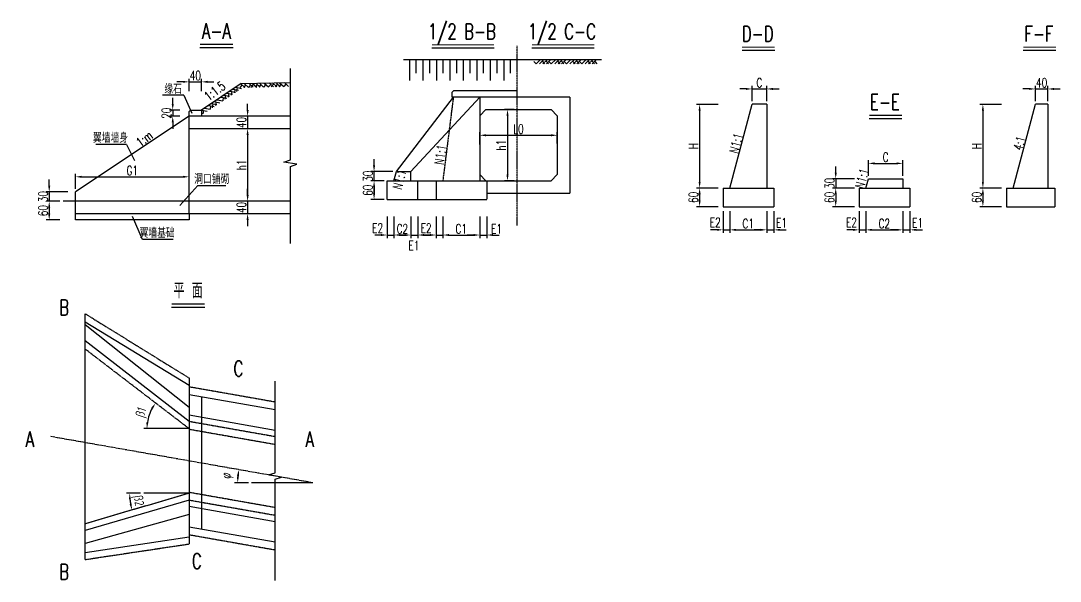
# Model space of a CAD drawing. Header units: millimetres. Extents: x -2053 to 14440, y -8588 to 380.
# Drawn here: x -2053 to 1295, y -3454 to -1648 of the extents above; entities that cross this region are included whole.
import ezdxf
from ezdxf.enums import TextEntityAlignment as Align

# ---------------------------------------------------------------- set-up
doc = ezdxf.new("R2010")
doc.units = ezdxf.units.MM
doc.header["$LTSCALE"] = 0.25
doc.linetypes.add('ACAD_ISO02W100', pattern=[15, 12, -3])
doc.linetypes.add('ACAD_ISO04W100', pattern=[30, 24, -3, 0, -3])
for name, color, linetype in [('中心线', 3, 'ACAD_ISO04W100'), ('地面线', 15, 'Continuous'), ('文字', 7, 'Continuous'), ('次轮廓线', 7, 'Continuous'), ('虚线', 2, 'ACAD_ISO02W100'), ('轮廓线', 1, 'Continuous')]:
    doc.layers.add(name, color=color, linetype=linetype)
doc.styles.get("Standard").update_dxf_attribs({"font": 'simplex1.shx', "width": 0.7, "bigfont": 'hztxt.shx'})
doc.dimstyles.get("Standard").update_dxf_attribs({"dimscale": 10, "dimtxt": 3, "dimasz": 2, "dimexe": 1, "dimexo": 1, "dimgap": 0.5, "dimtad": 1, "dimdec": 1, "dimzin": 9, "dimdsep": 46, "dimtxsty": 'Standard', "dimcen": 0.5, "dimclrd": 256, "dimclre": 256, "dimclrt": 256, "dimadec": 1, "dimazin": 2, "dimtfac": 1, "dimtdec": 1, "dimtix": 1, "dimtmove": 2, "dimatfit": 3, "dimfxl": 0, "dimtolj": 1, "dimtzin": 0, "dimlwd": -1, "dimlwe": -1, "dimarcsym": 0})

# ---------------------------------------------------------------- blocks, each defined once
blk = doc.blocks.new('*D18')
at = {"layer": 'Defpoints', "color": 0}
for p in [(-1846.2, -2705.9), (-1634.3, -2905.2), (-1589.2, -2962.6), (-1511.1, -2962.6), (-1511.1, -2962.6)]:
    blk.add_point(p, dxfattribs=at)
at = {"layer": '次轮廓线'}
blk.add_line((-1599.2, -2962.6), (-1657, -2962.6), dxfattribs=at)
blk.add_arc((-1511.1, -2962.6), 135.9, 150.984, 171.5629, dxfattribs=at)
for points in [[(-1632.7, -2894.8), (-1627.2, -2898.4), (-1619, -2879.9)], [(-1642.2, -2942.9), (-1648.9, -2942.4), (-1647, -2962.6)]]:
    blk.add_solid(points, dxfattribs=at)
at = {"layer": '次轮廓线', "insert": (-1662.6, -2911.2), "char_height": 30, "attachment_point": 5, "rotation": 71.2735}
blk.add_mtext('\\A1;β1', dxfattribs=at)
blk = doc.blocks.new('*D19')
at = {"layer": 'Defpoints', "color": 0}
for p in [(-1657.1, -3170.9), (-1511.1, -3170.9), (-1511.1, -3170.9), (-1701.8, -3189.2), (-1846.2, -3269.4)]:
    blk.add_point(p, dxfattribs=at)
at = {"layer": '次轮廓线'}
blk.add_line((-1667.1, -3170.9), (-1712.6, -3170.9), dxfattribs=at)
blk.add_arc((-1511.1, -3170.9), 191.6, 185.9842, 190.382, dxfattribs=at)
for points in [[(-1704.9, -3191.1), (-1698.3, -3190.7), (-1702.6, -3170.9)], [(-1696.3, -3204.7), (-1702.8, -3206.2), (-1694.9, -3224.9)]]:
    blk.add_solid(points, dxfattribs=at)
at = {"layer": '次轮廓线', "insert": (-1676.9, -3194.8), "char_height": 30, "attachment_point": 5, "rotation": 278.1831}
blk.add_mtext('\\A1;β2', dxfattribs=at)
blk = doc.blocks.new('*D20')
at = {"layer": 'Defpoints', "color": 0}
for p in [(-1958.3, -2987.9), (-1353, -3108.9), (-1309.7, -3137), (-1112.8, -3137), (-1112.8, -3137)]:
    blk.add_point(p, dxfattribs=at)
at = {"layer": '次轮廓线'}
blk.add_line((-1319.7, -3137), (-1364.7, -3137), dxfattribs=at)
blk.add_arc((-1112.8, -3137), 241.9, 174.7388, 175.2612, dxfattribs=at)
for points in [[(-1357, -3114.4), (-1350.3, -3115.2), (-1351, -3095)], [(-1350.5, -3117.1), (-1357.2, -3116.9), (-1354.7, -3137)]]:
    blk.add_solid(points, dxfattribs=at)
at = {"layer": '次轮廓线', "insert": (-1388.4, -3114.1), "char_height": 30, "attachment_point": 5, "rotation": 85.2637}
blk.add_mtext('\\A1;φ', dxfattribs=at)
blk = doc.blocks.new('*D66')
at = {"layer": 'Defpoints', "color": 0}
for p in [(-454.1, -1933.8), (-485.2, -2163.8), (-454.1, -2163.8)]:
    blk.add_point(p, dxfattribs=at)
at = {"layer": '次轮廓线'}
for p, q in [((-464.1, -1933.8), (-495.2, -1933.8)), ((-485.2, -1953.8), (-485.2, -2143.8)), ((-464.1, -2163.8), (-495.2, -2163.8))]:
    blk.add_line(p, q, dxfattribs=at)
for points in [[(-488.6, -1953.8), (-481.9, -1953.8), (-485.2, -1933.8)], [(-488.6, -2143.8), (-481.9, -2143.8), (-485.2, -2163.8)]]:
    blk.add_solid(points, dxfattribs=at)
at = {"layer": '次轮廓线', "insert": (-505.2, -2048.8), "char_height": 30, "attachment_point": 5, "rotation": 90}
blk.add_mtext('\\A1;h1', dxfattribs=at)
blk = doc.blocks.new('*D67')
at = {"layer": 'Defpoints', "color": 0}
for p in [(-851, -2163.8), (-872.5, -2263.8), (-851, -2338.4)]:
    blk.add_point(p, dxfattribs=at)
at = {"layer": '次轮廓线'}
for p, q in [((-872.5, -2278.4), (-872.5, -2348.4)), ((-851, -2278.4), (-851, -2348.4)), ((-892.5, -2338.4), (-912.5, -2338.4)), ((-872.5, -2338.4), (-851, -2338.4)), ((-831, -2338.4), (-811, -2338.4))]:
    blk.add_line(p, q, dxfattribs=at)
for points in [[(-892.5, -2335.1), (-892.5, -2341.7), (-872.5, -2338.4)], [(-831, -2335.1), (-831, -2341.7), (-851, -2338.4)]]:
    blk.add_solid(points, dxfattribs=at)
at = {"layer": '次轮廓线', "insert": (-903.6, -2315.8), "char_height": 30, "attachment_point": 5}
blk.add_mtext('\\A1;E2', dxfattribs=at)
blk = doc.blocks.new('*D68')
at = {"layer": 'Defpoints', "color": 0}
for p in [(-851, -2163.8), (-797, -2163.8), (-797, -2338.4)]:
    blk.add_point(p, dxfattribs=at)
at = {"layer": '次轮廓线'}
for p, q in [((-851, -2278.4), (-851, -2348.4)), ((-797, -2278.4), (-797, -2348.4)), ((-831, -2338.4), (-817, -2338.4))]:
    blk.add_line(p, q, dxfattribs=at)
for points in [[(-831, -2335.1), (-831, -2341.7), (-851, -2338.4)], [(-817, -2335.1), (-817, -2341.7), (-797, -2338.4)]]:
    blk.add_solid(points, dxfattribs=at)
at = {"layer": '次轮廓线', "insert": (-824, -2318.4), "char_height": 30, "attachment_point": 5}
blk.add_mtext('\\A1;C2', dxfattribs=at)
blk = doc.blocks.new('*D69')
at = {"layer": 'Defpoints', "color": 0}
for p in [(-797, -2163.8), (-773.9, -2223.8), (-773.9, -2338.4)]:
    blk.add_point(p, dxfattribs=at)
at = {"layer": '次轮廓线'}
for p, q in [((-797, -2278.4), (-797, -2348.4)), ((-773.9, -2278.4), (-773.9, -2348.4)), ((-817, -2338.4), (-837, -2338.4)), ((-797, -2338.4), (-773.9, -2338.4)), ((-753.9, -2338.4), (-733.9, -2338.4))]:
    blk.add_line(p, q, dxfattribs=at)
for points in [[(-817, -2335.1), (-817, -2341.7), (-797, -2338.4)], [(-753.9, -2335.1), (-753.9, -2341.7), (-773.9, -2338.4)]]:
    blk.add_solid(points, dxfattribs=at)
at = {"layer": '次轮廓线', "insert": (-786.7, -2372.3), "char_height": 30, "attachment_point": 5}
blk.add_mtext('\\A1;E1', dxfattribs=at)
blk = doc.blocks.new('*D70')
at = {"layer": 'Defpoints', "color": 0}
for p in [(-693.7, -2163.8), (-715.3, -2223.8), (-693.7, -2338.4)]:
    blk.add_point(p, dxfattribs=at)
at = {"layer": '次轮廓线'}
for p, q in [((-715.3, -2278.4), (-715.3, -2348.4)), ((-693.7, -2278.4), (-693.7, -2348.4)), ((-735.3, -2338.4), (-755.3, -2338.4)), ((-715.3, -2338.4), (-693.7, -2338.4)), ((-673.7, -2338.4), (-653.7, -2338.4))]:
    blk.add_line(p, q, dxfattribs=at)
for points in [[(-735.3, -2335.1), (-735.3, -2341.7), (-715.3, -2338.4)], [(-673.7, -2335.1), (-673.7, -2341.7), (-693.7, -2338.4)]]:
    blk.add_solid(points, dxfattribs=at)
at = {"layer": '次轮廓线', "insert": (-747.6, -2316.2), "char_height": 30, "attachment_point": 5}
blk.add_mtext('\\A1;E2', dxfattribs=at)
blk = doc.blocks.new('*D71')
at = {"layer": 'Defpoints', "color": 0}
for p in [(-693.7, -2163.8), (-574.7, -2163.8), (-574.7, -2338.4)]:
    blk.add_point(p, dxfattribs=at)
at = {"layer": '次轮廓线'}
for p, q in [((-693.7, -2278.4), (-693.7, -2348.4)), ((-574.7, -2278.4), (-574.7, -2348.4)), ((-673.7, -2338.4), (-594.7, -2338.4))]:
    blk.add_line(p, q, dxfattribs=at)
for points in [[(-673.7, -2335.1), (-673.7, -2341.7), (-693.7, -2338.4)], [(-594.7, -2335.1), (-594.7, -2341.7), (-574.7, -2338.4)]]:
    blk.add_solid(points, dxfattribs=at)
at = {"layer": '次轮廓线', "insert": (-634.2, -2318.4), "char_height": 30, "attachment_point": 5}
blk.add_mtext('\\A1;C1', dxfattribs=at)
blk = doc.blocks.new('*D72')
at = {"layer": 'Defpoints', "color": 0}
for p in [(-574.7, -2163.8), (-551.7, -2223.8), (-551.7, -2338.4)]:
    blk.add_point(p, dxfattribs=at)
at = {"layer": '次轮廓线'}
for p, q in [((-574.7, -2278.4), (-574.7, -2348.4)), ((-551.7, -2278.4), (-551.7, -2348.4)), ((-594.7, -2338.4), (-614.7, -2338.4)), ((-574.7, -2338.4), (-551.7, -2338.4)), ((-531.7, -2338.4), (-511.7, -2338.4))]:
    blk.add_line(p, q, dxfattribs=at)
for points in [[(-594.7, -2335.1), (-594.7, -2341.7), (-574.7, -2338.4)], [(-531.7, -2335.1), (-531.7, -2341.7), (-551.7, -2338.4)]]:
    blk.add_solid(points, dxfattribs=at)
at = {"layer": '次轮廓线', "insert": (-520.7, -2318.6), "char_height": 30, "attachment_point": 5}
blk.add_mtext('\\A1;E1', dxfattribs=at)
blk = doc.blocks.new('*D73')
at = {"layer": 'Defpoints', "color": 0}
for p in [(-915.1, -2163.8), (-872.5, -2163.8), (-872.5, -2223.8)]:
    blk.add_point(p, dxfattribs=at)
at = {"layer": '次轮廓线'}
for p, q in [((-882.5, -2163.8), (-925.1, -2163.8)), ((-915.1, -2203.8), (-915.1, -2183.8)), ((-882.5, -2223.8), (-925.1, -2223.8))]:
    blk.add_line(p, q, dxfattribs=at)
for points in [[(-918.5, -2183.8), (-911.8, -2183.8), (-915.1, -2163.8)], [(-918.5, -2203.8), (-911.8, -2203.8), (-915.1, -2223.8)]]:
    blk.add_solid(points, dxfattribs=at)
at = {"layer": '次轮廓线', "insert": (-935.1, -2193.8), "char_height": 30, "attachment_point": 5, "rotation": 90}
blk.add_mtext('\\A1;60', dxfattribs=at)
blk = doc.blocks.new('*D74')
at = {"layer": 'Defpoints', "color": 0}
for p in [(-915.1, -2133.8), (-842.6, -2133.8), (-872.5, -2163.8)]:
    blk.add_point(p, dxfattribs=at)
at = {"layer": '次轮廓线'}
for p, q in [((-915.1, -2113.8), (-915.1, -2093.8)), ((-855.1, -2133.8), (-925.1, -2133.8)), ((-915.1, -2163.8), (-915.1, -2133.8)), ((-882.5, -2163.8), (-925.1, -2163.8)), ((-915.1, -2183.8), (-915.1, -2203.8))]:
    blk.add_line(p, q, dxfattribs=at)
for points in [[(-918.5, -2113.8), (-911.8, -2113.8), (-915.1, -2133.8)], [(-918.5, -2183.8), (-911.8, -2183.8), (-915.1, -2163.8)]]:
    blk.add_solid(points, dxfattribs=at)
at = {"layer": '次轮廓线', "insert": (-935.1, -2148.8), "char_height": 30, "attachment_point": 5, "rotation": 90}
blk.add_mtext('\\A1;30', dxfattribs=at)
blk = doc.blocks.new('*D75')
at = {"layer": 'Defpoints', "color": 0}
for p in [(-324.7, -2016.9), (-574.7, -2056.4), (-324.7, -2053.8)]:
    blk.add_point(p, dxfattribs=at)
at = {"layer": '次轮廓线'}
for p, q in [((-574.7, -2046.4), (-574.7, -2006.9)), ((-324.7, -2043.8), (-324.7, -2006.9)), ((-554.7, -2016.9), (-344.7, -2016.9))]:
    blk.add_line(p, q, dxfattribs=at)
for points in [[(-554.7, -2013.5), (-554.7, -2020.2), (-574.7, -2016.9)], [(-344.7, -2013.5), (-344.7, -2020.2), (-324.7, -2016.9)]]:
    blk.add_solid(points, dxfattribs=at)
at = {"layer": '次轮廓线', "insert": (-449.7, -1996.9), "char_height": 30, "attachment_point": 5}
blk.add_mtext('\\A1;L0', dxfattribs=at)
blk = doc.blocks.new('*D76')
at = {"layer": 'Defpoints', "color": 0}
for p in [(-1471.1, -1844.6), (-1511.1, -1884.1), (-1471.1, -1884.1)]:
    blk.add_point(p, dxfattribs=at)
at = {"layer": '次轮廓线'}
for p, q in [((-1511.1, -1874.1), (-1511.1, -1834.6)), ((-1471.1, -1874.1), (-1471.1, -1834.6)), ((-1531.1, -1844.6), (-1551.1, -1844.6)), ((-1511.1, -1844.6), (-1471.1, -1844.6)), ((-1451.1, -1844.6), (-1431.1, -1844.6))]:
    blk.add_line(p, q, dxfattribs=at)
for points in [[(-1531.1, -1841.2), (-1531.1, -1847.9), (-1511.1, -1844.6)], [(-1451.1, -1841.2), (-1451.1, -1847.9), (-1471.1, -1844.6)]]:
    blk.add_solid(points, dxfattribs=at)
at = {"layer": '次轮廓线', "insert": (-1491.1, -1824.6), "char_height": 30, "attachment_point": 5}
blk.add_mtext('\\A1;40', dxfattribs=at)
blk = doc.blocks.new('*D77')
at = {"layer": 'Defpoints', "color": 0}
for p in [(-1531, -1935.6), (-1563.8, -1955.6), (-1531, -1955.6)]:
    blk.add_point(p, dxfattribs=at)
at = {"layer": '次轮廓线'}
for p, q in [((-1563.8, -1915.6), (-1563.8, -1895.6)), ((-1541, -1935.6), (-1573.8, -1935.6)), ((-1563.8, -1935.6), (-1563.8, -1955.6)), ((-1541, -1955.6), (-1573.8, -1955.6)), ((-1563.8, -1975.6), (-1563.8, -1995.6))]:
    blk.add_line(p, q, dxfattribs=at)
for points in [[(-1567.1, -1915.6), (-1560.4, -1915.6), (-1563.8, -1935.6)], [(-1567.1, -1975.6), (-1560.4, -1975.6), (-1563.8, -1955.6)]]:
    blk.add_solid(points, dxfattribs=at)
at = {"layer": '次轮廓线', "insert": (-1583.8, -1945.6), "char_height": 30, "attachment_point": 5, "rotation": 90}
blk.add_mtext('\\A1;20', dxfattribs=at)
blk = doc.blocks.new('*D79')
at = {"layer": 'Defpoints', "color": 0}
for p in [(-1877.1, -2199.6), (-1961.7, -2229.6), (-1917.1, -2229.6)]:
    blk.add_point(p, dxfattribs=at)
at = {"layer": '次轮廓线'}
for p, q in [((-1961.7, -2179.6), (-1961.7, -2159.6)), ((-1901.7, -2199.6), (-1971.7, -2199.6)), ((-1961.7, -2199.6), (-1961.7, -2229.6)), ((-1927.1, -2229.6), (-1971.7, -2229.6)), ((-1961.7, -2249.6), (-1961.7, -2269.6))]:
    blk.add_line(p, q, dxfattribs=at)
for points in [[(-1965.1, -2179.6), (-1958.4, -2179.6), (-1961.7, -2199.6)], [(-1965.1, -2249.6), (-1958.4, -2249.6), (-1961.7, -2229.6)]]:
    blk.add_solid(points, dxfattribs=at)
at = {"layer": '次轮廓线', "insert": (-1981.7, -2214.6), "char_height": 30, "attachment_point": 5, "rotation": 90}
blk.add_mtext('\\A1;30', dxfattribs=at)
blk = doc.blocks.new('*D78')
at = {"layer": 'Defpoints', "color": 0}
for p in [(-1917.1, -2229.6), (-1961.7, -2289.6), (-1917.1, -2289.6)]:
    blk.add_point(p, dxfattribs=at)
at = {"layer": '次轮廓线'}
for p, q in [((-1927.1, -2229.6), (-1971.7, -2229.6)), ((-1961.7, -2249.6), (-1961.7, -2269.6)), ((-1927.1, -2289.6), (-1971.7, -2289.6))]:
    blk.add_line(p, q, dxfattribs=at)
for points in [[(-1965.1, -2249.6), (-1958.4, -2249.6), (-1961.7, -2229.6)], [(-1965.1, -2269.6), (-1958.4, -2269.6), (-1961.7, -2289.6)]]:
    blk.add_solid(points, dxfattribs=at)
at = {"layer": '次轮廓线', "insert": (-1981.7, -2259.6), "char_height": 30, "attachment_point": 5, "rotation": 90}
blk.add_mtext('\\A1;60', dxfattribs=at)
blk = doc.blocks.new('*D80')
at = {"layer": 'Defpoints', "color": 0}
for p in [(-1511.1, -2150.7), (-1877.1, -2199.6), (-1511.1, -2229.6)]:
    blk.add_point(p, dxfattribs=at)
at = {"layer": '次轮廓线'}
for p, q in [((-1877.1, -2189.6), (-1877.1, -2140.7)), ((-1511.1, -2210.7), (-1511.1, -2140.7)), ((-1857.1, -2150.7), (-1531.1, -2150.7))]:
    blk.add_line(p, q, dxfattribs=at)
for points in [[(-1857.1, -2147.4), (-1857.1, -2154.1), (-1877.1, -2150.7)], [(-1531.1, -2147.4), (-1531.1, -2154.1), (-1511.1, -2150.7)]]:
    blk.add_solid(points, dxfattribs=at)
at = {"layer": '次轮廓线', "insert": (-1694.1, -2130.7), "char_height": 30, "attachment_point": 5}
blk.add_mtext('\\A1;G1', dxfattribs=at)
blk = doc.blocks.new('*D81')
at = {"layer": 'Defpoints', "color": 0}
for p in [(-1291.3, -1995.6), (-1322.5, -2229.6), (-1291.3, -2229.6)]:
    blk.add_point(p, dxfattribs=at)
at = {"layer": '次轮廓线'}
for p, q in [((-1301.3, -1995.6), (-1332.5, -1995.6)), ((-1322.5, -2015.6), (-1322.5, -2209.6)), ((-1301.3, -2229.6), (-1332.5, -2229.6))]:
    blk.add_line(p, q, dxfattribs=at)
for points in [[(-1325.8, -2015.6), (-1319.2, -2015.6), (-1322.5, -1995.6)], [(-1325.8, -2209.6), (-1319.2, -2209.6), (-1322.5, -2229.6)]]:
    blk.add_solid(points, dxfattribs=at)
at = {"layer": '次轮廓线', "insert": (-1342.5, -2112.6), "char_height": 30, "attachment_point": 5, "rotation": 90}
blk.add_mtext('\\A1;h1', dxfattribs=at)
blk = doc.blocks.new('*D82')
at = {"layer": 'Defpoints', "color": 0}
for p in [(-1291.3, -1955.6), (-1322.5, -1995.6), (-1291.3, -1995.6)]:
    blk.add_point(p, dxfattribs=at)
at = {"layer": '次轮廓线'}
for p, q in [((-1322.5, -1935.6), (-1322.5, -1915.6)), ((-1301.3, -1955.6), (-1332.5, -1955.6)), ((-1322.5, -1955.6), (-1322.5, -1995.6)), ((-1301.3, -1995.6), (-1332.5, -1995.6)), ((-1322.5, -2015.6), (-1322.5, -2035.6))]:
    blk.add_line(p, q, dxfattribs=at)
for points in [[(-1325.8, -1935.6), (-1319.2, -1935.6), (-1322.5, -1955.6)], [(-1325.8, -2015.6), (-1319.2, -2015.6), (-1322.5, -1995.6)]]:
    blk.add_solid(points, dxfattribs=at)
at = {"layer": '次轮廓线', "insert": (-1342.5, -1975.6), "char_height": 30, "attachment_point": 5, "rotation": 90}
blk.add_mtext('\\A1;40', dxfattribs=at)
blk = doc.blocks.new('*D83')
at = {"layer": 'Defpoints', "color": 0}
for p in [(-1291.3, -2229.6), (-1322.5, -2269.6), (-1291.3, -2269.6)]:
    blk.add_point(p, dxfattribs=at)
at = {"layer": '次轮廓线'}
for p, q in [((-1322.5, -2209.6), (-1322.5, -2189.6)), ((-1301.3, -2229.6), (-1332.5, -2229.6)), ((-1322.5, -2229.6), (-1322.5, -2269.6)), ((-1301.3, -2269.6), (-1332.5, -2269.6)), ((-1322.5, -2289.6), (-1322.5, -2309.6))]:
    blk.add_line(p, q, dxfattribs=at)
for points in [[(-1325.8, -2209.6), (-1319.2, -2209.6), (-1322.5, -2229.6)], [(-1325.8, -2289.6), (-1319.2, -2289.6), (-1322.5, -2269.6)]]:
    blk.add_solid(points, dxfattribs=at)
at = {"layer": '次轮廓线', "insert": (-1342.5, -2249.6), "char_height": 30, "attachment_point": 5, "rotation": 90}
blk.add_mtext('\\A1;40', dxfattribs=at)
blk = doc.blocks.new('*D104')
at = {"layer": 'Defpoints', "color": 0}
for p in [(349.8, -1867.5), (302.8, -1917.1), (349.8, -1917.1)]:
    blk.add_point(p, dxfattribs=at)
at = {"layer": '次轮廓线'}
for p, q in [((282.8, -1867.5), (262.8, -1867.5)), ((302.8, -1907.1), (302.8, -1857.5)), ((302.8, -1867.5), (349.8, -1867.5)), ((349.8, -1907.1), (349.8, -1857.5)), ((369.8, -1867.5), (389.8, -1867.5))]:
    blk.add_line(p, q, dxfattribs=at)
for points in [[(282.8, -1864.2), (282.8, -1870.8), (302.8, -1867.5)], [(369.8, -1864.2), (369.8, -1870.8), (349.8, -1867.5)]]:
    blk.add_solid(points, dxfattribs=at)
at = {"layer": '次轮廓线', "insert": (326.3, -1847.5), "char_height": 30, "attachment_point": 5}
blk.add_mtext('\\A1;C', dxfattribs=at)
blk = doc.blocks.new('*D105')
at = {"layer": 'Defpoints', "color": 0}
for p in [(302.8, -1917.1), (133.7, -2187.1), (230.8, -2187.1)]:
    blk.add_point(p, dxfattribs=at)
at = {"layer": '次轮廓线'}
for p, q in [((193.7, -1917.1), (123.7, -1917.1)), ((133.7, -1937.1), (133.7, -2167.1)), ((193.7, -2187.1), (123.7, -2187.1))]:
    blk.add_line(p, q, dxfattribs=at)
for points in [[(130.4, -1937.1), (137, -1937.1), (133.7, -1917.1)], [(130.4, -2167.1), (137, -2167.1), (133.7, -2187.1)]]:
    blk.add_solid(points, dxfattribs=at)
at = {"layer": '次轮廓线', "insert": (113.7, -2052.1), "char_height": 30, "attachment_point": 5, "rotation": 90}
blk.add_mtext('\\A1;H', dxfattribs=at)
blk = doc.blocks.new('*D106')
at = {"layer": 'Defpoints', "color": 0}
for p in [(230.8, -2187.1), (133.7, -2247.1), (209.3, -2247.1)]:
    blk.add_point(p, dxfattribs=at)
at = {"layer": '次轮廓线'}
for p, q in [((193.7, -2187.1), (123.7, -2187.1)), ((133.7, -2207.1), (133.7, -2227.1)), ((193.7, -2247.1), (123.7, -2247.1))]:
    blk.add_line(p, q, dxfattribs=at)
for points in [[(130.4, -2207.1), (137, -2207.1), (133.7, -2187.1)], [(130.4, -2227.1), (137, -2227.1), (133.7, -2247.1)]]:
    blk.add_solid(points, dxfattribs=at)
at = {"layer": '次轮廓线', "insert": (113.7, -2217.1), "char_height": 30, "attachment_point": 5, "rotation": 90}
blk.add_mtext('\\A1;60', dxfattribs=at)
blk = doc.blocks.new('*D102')
at = {"layer": 'Defpoints', "color": 0}
for p in [(230.8, -2187.1), (209.3, -2247.1), (230.8, -2321.7)]:
    blk.add_point(p, dxfattribs=at)
at = {"layer": '次轮廓线'}
for p, q in [((209.3, -2261.7), (209.3, -2331.7)), ((230.8, -2261.7), (230.8, -2331.7)), ((189.3, -2321.7), (169.3, -2321.7)), ((209.3, -2321.7), (230.8, -2321.7)), ((250.8, -2321.7), (270.8, -2321.7))]:
    blk.add_line(p, q, dxfattribs=at)
for points in [[(189.3, -2318.4), (189.3, -2325), (209.3, -2321.7)], [(250.8, -2318.4), (250.8, -2325), (230.8, -2321.7)]]:
    blk.add_solid(points, dxfattribs=at)
at = {"layer": '次轮廓线', "insert": (184.2, -2297.7), "char_height": 30, "attachment_point": 5}
blk.add_mtext('\\A1;E2', dxfattribs=at)
blk = doc.blocks.new('*D107')
at = {"layer": 'Defpoints', "color": 0}
for p in [(230.8, -2187.1), (349.8, -2187.1), (349.8, -2321.7)]:
    blk.add_point(p, dxfattribs=at)
at = {"layer": '次轮廓线'}
for p, q in [((230.8, -2261.7), (230.8, -2331.7)), ((349.8, -2261.7), (349.8, -2331.7)), ((250.8, -2321.7), (329.8, -2321.7))]:
    blk.add_line(p, q, dxfattribs=at)
for points in [[(250.8, -2318.4), (250.8, -2325), (230.8, -2321.7)], [(329.8, -2318.4), (329.8, -2325), (349.8, -2321.7)]]:
    blk.add_solid(points, dxfattribs=at)
at = {"layer": '次轮廓线', "insert": (290.3, -2301.7), "char_height": 30, "attachment_point": 5}
blk.add_mtext('\\A1;C1', dxfattribs=at)
blk = doc.blocks.new('*D108')
at = {"layer": 'Defpoints', "color": 0}
for p in [(349.8, -2187.1), (372.9, -2247.1), (372.9, -2321.7)]:
    blk.add_point(p, dxfattribs=at)
at = {"layer": '次轮廓线'}
for p, q in [((349.8, -2261.7), (349.8, -2331.7)), ((372.9, -2261.7), (372.9, -2331.7)), ((329.8, -2321.7), (309.8, -2321.7)), ((349.8, -2321.7), (372.9, -2321.7)), ((392.9, -2321.7), (412.9, -2321.7))]:
    blk.add_line(p, q, dxfattribs=at)
for points in [[(329.8, -2318.4), (329.8, -2325), (349.8, -2321.7)], [(392.9, -2318.4), (392.9, -2325), (372.9, -2321.7)]]:
    blk.add_solid(points, dxfattribs=at)
at = {"layer": '次轮廓线', "insert": (397.6, -2299.1), "char_height": 30, "attachment_point": 5}
blk.add_mtext('\\A1;E1', dxfattribs=at)
blk = doc.blocks.new('*D109')
at = {"layer": 'Defpoints', "color": 0}
for p in [(1255.5, -1867.5), (1215.5, -1917.1), (1255.5, -1917.1)]:
    blk.add_point(p, dxfattribs=at)
at = {"layer": '次轮廓线'}
for p, q in [((1195.5, -1867.5), (1175.5, -1867.5)), ((1215.5, -1907.1), (1215.5, -1857.5)), ((1215.5, -1867.5), (1255.5, -1867.5)), ((1255.5, -1907.1), (1255.5, -1857.5)), ((1275.5, -1867.5), (1295.5, -1867.5))]:
    blk.add_line(p, q, dxfattribs=at)
for points in [[(1195.5, -1864.2), (1195.5, -1870.8), (1215.5, -1867.5)], [(1275.5, -1864.2), (1275.5, -1870.8), (1255.5, -1867.5)]]:
    blk.add_solid(points, dxfattribs=at)
at = {"layer": '次轮廓线', "insert": (1235.5, -1847.5), "char_height": 30, "attachment_point": 5}
blk.add_mtext('\\A1;40', dxfattribs=at)
blk = doc.blocks.new('*D110')
at = {"layer": 'Defpoints', "color": 0}
for p in [(1215.5, -1917.1), (1046.4, -2187.1), (1143.5, -2187.1)]:
    blk.add_point(p, dxfattribs=at)
at = {"layer": '次轮廓线'}
for p, q in [((1106.4, -1917.1), (1036.4, -1917.1)), ((1046.4, -1937.1), (1046.4, -2167.1)), ((1106.4, -2187.1), (1036.4, -2187.1))]:
    blk.add_line(p, q, dxfattribs=at)
for points in [[(1043, -1937.1), (1049.7, -1937.1), (1046.4, -1917.1)], [(1043, -2167.1), (1049.7, -2167.1), (1046.4, -2187.1)]]:
    blk.add_solid(points, dxfattribs=at)
at = {"layer": '次轮廓线', "insert": (1026.4, -2052.1), "char_height": 30, "attachment_point": 5, "rotation": 90}
blk.add_mtext('\\A1;H', dxfattribs=at)
blk = doc.blocks.new('*D111')
at = {"layer": 'Defpoints', "color": 0}
for p in [(1143.5, -2187.1), (1046.4, -2247.1), (1121.9, -2247.1)]:
    blk.add_point(p, dxfattribs=at)
at = {"layer": '次轮廓线'}
for p, q in [((1106.4, -2187.1), (1036.4, -2187.1)), ((1046.4, -2207.1), (1046.4, -2227.1)), ((1106.4, -2247.1), (1036.4, -2247.1))]:
    blk.add_line(p, q, dxfattribs=at)
for points in [[(1043, -2207.1), (1049.7, -2207.1), (1046.4, -2187.1)], [(1043, -2227.1), (1049.7, -2227.1), (1046.4, -2247.1)]]:
    blk.add_solid(points, dxfattribs=at)
at = {"layer": '次轮廓线', "insert": (1026.4, -2217.1), "char_height": 30, "attachment_point": 5, "rotation": 90}
blk.add_mtext('\\A1;60', dxfattribs=at)
blk = doc.blocks.new('*D112')
at = {"layer": 'Defpoints', "color": 0}
for p in [(788.3, -2107.5), (677.3, -2157.1), (788.3, -2157.1)]:
    blk.add_point(p, dxfattribs=at)
at = {"layer": '次轮廓线'}
for p, q in [((677.3, -2147.1), (677.3, -2097.5)), ((697.3, -2107.5), (768.3, -2107.5)), ((788.3, -2147.1), (788.3, -2097.5))]:
    blk.add_line(p, q, dxfattribs=at)
for points in [[(697.3, -2104.2), (697.3, -2110.8), (677.3, -2107.5)], [(768.3, -2104.2), (768.3, -2110.8), (788.3, -2107.5)]]:
    blk.add_solid(points, dxfattribs=at)
at = {"layer": '次轮廓线', "insert": (732.8, -2087.5), "char_height": 30, "attachment_point": 5}
blk.add_mtext('\\A1;C', dxfattribs=at)
blk = doc.blocks.new('*D113')
at = {"layer": 'Defpoints', "color": 0}
for p in [(677.3, -2157.1), (572.2, -2187.1), (669.3, -2187.1)]:
    blk.add_point(p, dxfattribs=at)
at = {"layer": '次轮廓线'}
for p, q in [((572.2, -2137.1), (572.2, -2117.1)), ((632.2, -2157.1), (562.2, -2157.1)), ((572.2, -2157.1), (572.2, -2187.1)), ((632.2, -2187.1), (562.2, -2187.1)), ((572.2, -2207.1), (572.2, -2227.1))]:
    blk.add_line(p, q, dxfattribs=at)
for points in [[(568.9, -2137.1), (575.6, -2137.1), (572.2, -2157.1)], [(568.9, -2207.1), (575.6, -2207.1), (572.2, -2187.1)]]:
    blk.add_solid(points, dxfattribs=at)
at = {"layer": '次轮廓线', "insert": (552.2, -2172.1), "char_height": 30, "attachment_point": 5, "rotation": 90}
blk.add_mtext('\\A1;30', dxfattribs=at)
blk = doc.blocks.new('*D114')
at = {"layer": 'Defpoints', "color": 0}
for p in [(669.3, -2187.1), (572.2, -2247.1), (647.8, -2247.1)]:
    blk.add_point(p, dxfattribs=at)
at = {"layer": '次轮廓线'}
for p, q in [((632.2, -2187.1), (562.2, -2187.1)), ((572.2, -2207.1), (572.2, -2227.1)), ((632.2, -2247.1), (562.2, -2247.1))]:
    blk.add_line(p, q, dxfattribs=at)
for points in [[(568.9, -2207.1), (575.6, -2207.1), (572.2, -2187.1)], [(568.9, -2227.1), (575.6, -2227.1), (572.2, -2247.1)]]:
    blk.add_solid(points, dxfattribs=at)
at = {"layer": '次轮廓线', "insert": (552.2, -2217.1), "char_height": 30, "attachment_point": 5, "rotation": 90}
blk.add_mtext('\\A1;60', dxfattribs=at)
blk = doc.blocks.new('*D103')
at = {"layer": 'Defpoints', "color": 0}
for p in [(669.3, -2187.1), (647.8, -2247.1), (669.3, -2321.7)]:
    blk.add_point(p, dxfattribs=at)
at = {"layer": '次轮廓线'}
for p, q in [((647.8, -2261.7), (647.8, -2331.7)), ((669.3, -2261.7), (669.3, -2331.7)), ((627.8, -2321.7), (607.8, -2321.7)), ((647.8, -2321.7), (669.3, -2321.7)), ((689.3, -2321.7), (709.3, -2321.7))]:
    blk.add_line(p, q, dxfattribs=at)
for points in [[(627.8, -2318.4), (627.8, -2325), (647.8, -2321.7)], [(689.3, -2318.4), (689.3, -2325), (669.3, -2321.7)]]:
    blk.add_solid(points, dxfattribs=at)
at = {"layer": '次轮廓线', "insert": (622.8, -2297.7), "char_height": 30, "attachment_point": 5}
blk.add_mtext('\\A1;E2', dxfattribs=at)
blk = doc.blocks.new('*D115')
at = {"layer": 'Defpoints', "color": 0}
for p in [(669.3, -2187.1), (788.3, -2187.1), (788.3, -2321.7)]:
    blk.add_point(p, dxfattribs=at)
at = {"layer": '次轮廓线'}
for p, q in [((669.3, -2261.7), (669.3, -2331.7)), ((788.3, -2261.7), (788.3, -2331.7)), ((689.3, -2321.7), (768.3, -2321.7))]:
    blk.add_line(p, q, dxfattribs=at)
for points in [[(689.3, -2318.4), (689.3, -2325), (669.3, -2321.7)], [(768.3, -2318.4), (768.3, -2325), (788.3, -2321.7)]]:
    blk.add_solid(points, dxfattribs=at)
at = {"layer": '次轮廓线', "insert": (728.8, -2301.7), "char_height": 30, "attachment_point": 5}
blk.add_mtext('\\A1;C2', dxfattribs=at)
blk = doc.blocks.new('*D116')
at = {"layer": 'Defpoints', "color": 0}
for p in [(788.3, -2187.1), (811.4, -2247.1), (811.4, -2321.7)]:
    blk.add_point(p, dxfattribs=at)
at = {"layer": '次轮廓线'}
for p, q in [((788.3, -2261.7), (788.3, -2331.7)), ((811.4, -2261.7), (811.4, -2331.7)), ((768.3, -2321.7), (748.3, -2321.7)), ((788.3, -2321.7), (811.4, -2321.7)), ((831.4, -2321.7), (851.4, -2321.7))]:
    blk.add_line(p, q, dxfattribs=at)
for points in [[(768.3, -2318.4), (768.3, -2325), (788.3, -2321.7)], [(831.4, -2318.4), (831.4, -2325), (811.4, -2321.7)]]:
    blk.add_solid(points, dxfattribs=at)
at = {"layer": '次轮廓线', "insert": (836.1, -2299.1), "char_height": 30, "attachment_point": 5}
blk.add_mtext('\\A1;E1', dxfattribs=at)

msp = doc.modelspace()

# ---------------------------------------------------------------- linework, layer by layer
at = {"ltscale": 2}
for points in [[(-1184.52, -2365.91), (-1184.52, -2117.17), (-1163.52, -2110.17), (-1205.52, -2103.17), (-1184.52, -2096.17), (-1184.52, -1801.39)], [(-1234.05, -3452.36), (-1234.05, -3125.77), (-1213.05, -3118.77), (-1255.05, -3111.77), (-1234.05, -3104.77), (-1234.05, -2809.99)]]:
    msp.add_lwpolyline(points, dxfattribs=at)
at = {"layer": '中心线'}
for p, q in [((-454.07, -2307.45), (-454.07, -1728.23)), ((-1112.78, -3136.98), (-1958.32, -2987.89))]:
    msp.add_line(p, q, dxfattribs=at)
at = {"layer": '地面线'}
for p, q in [((-182.68, -1773.8), (-820.06, -1773.8)), ((-801.19, -1773.8), (-801.19, -1840.47)), ((-780.08, -1773.8), (-780.08, -1816.59)), ((-757.8, -1773.8), (-757.8, -1840.47)), ((-736.69, -1773.8), (-736.69, -1816.59)), ((-714.41, -1773.8), (-714.41, -1840.47)), ((-693.3, -1773.8), (-693.3, -1816.59)), ((-671.02, -1773.8), (-671.02, -1840.47)), ((-649.91, -1773.8), (-649.91, -1816.59)), ((-627.63, -1773.8), (-627.63, -1840.47)), ((-606.52, -1773.8), (-606.52, -1816.59)), ((-584.24, -1773.8), (-584.24, -1840.47)), ((-563.13, -1773.8), (-563.13, -1816.59)), ((-540.85, -1773.8), (-540.85, -1840.47)), ((-519.73, -1773.8), (-519.73, -1816.59)), ((-497.46, -1773.8), (-497.46, -1840.47)), ((-476.34, -1773.8), (-476.34, -1816.59)), ((-380.21, -1773.8), (-393.42, -1786.71)), ((-369.13, -1773.8), (-382.34, -1786.71)), ((-357.95, -1773.8), (-371.16, -1786.71)), ((-346.81, -1773.8), (-360.02, -1786.71)), ((-331.09, -1773.8), (-344.3, -1786.71)), ((-320.02, -1773.8), (-333.23, -1786.71)), ((-308.84, -1773.8), (-322.05, -1786.71)), ((-297.7, -1773.8), (-310.9, -1786.71)), ((-281.98, -1773.8), (-295.19, -1786.71)), ((-270.91, -1773.8), (-284.12, -1786.71)), ((-259.72, -1773.8), (-272.93, -1786.71)), ((-248.58, -1773.8), (-261.79, -1786.71)), ((-232.87, -1773.8), (-246.08, -1786.71)), ((-221.79, -1773.8), (-235, -1786.71)), ((-210.61, -1773.8), (-223.82, -1786.71)), ((-199.47, -1773.8), (-212.68, -1786.71)), ((-400.78, -1778.55), (-393.42, -1786.71)), ((-373.61, -1778.18), (-365.91, -1786.71)), ((-361.4, -1777.18), (-352.79, -1786.71)), ((-351.67, -1778.55), (-344.3, -1786.71)), ((-324.5, -1778.18), (-316.8, -1786.71)), ((-312.29, -1777.18), (-303.68, -1786.71)), ((-302.56, -1778.55), (-295.19, -1786.71)), ((-275.39, -1778.18), (-267.68, -1786.71)), ((-263.18, -1777.18), (-254.57, -1786.71)), ((-253.44, -1778.55), (-246.08, -1786.71)), ((-226.27, -1778.18), (-218.57, -1786.71)), ((-214.06, -1777.18), (-205.45, -1786.71)), ((-204.33, -1778.55), (-196.96, -1786.71)), ((-1380.12, -1874.95), (-1361.97, -1878.37)), ((-1370.15, -1868.3), (-1352, -1871.72)), ((-1363.47, -1869.56), (-1365.07, -1880.43)), ((-1360.88, -1862.12), (-1342.72, -1865.54)), ((-1356.13, -1863.01), (-1358.01, -1875.72)), ((-1340.16, -1854.53), (-1347.66, -1863.24)), ((-1344.05, -1850.9), (-1331.23, -1862.86)), ((-1328.7, -1854.64), (-1335.87, -1862.97)), ((-1333.67, -1850), (-1320.16, -1862.61)), ((-1312.99, -1854.28), (-1320.16, -1862.61)), ((-1317.96, -1849.64), (-1304.45, -1862.24)), ((-1303.29, -1852.67), (-1311.67, -1862.41)), ((-1306.82, -1849.38), (-1293.31, -1861.98)), ((-1291.06, -1853.4), (-1298.56, -1862.11)), ((-1295.64, -1849.12), (-1282.13, -1861.73)), ((-1279.59, -1853.5), (-1286.77, -1861.83)), ((-1284.57, -1848.87), (-1271.06, -1861.47)), ((-1263.88, -1853.14), (-1271.06, -1861.47)), ((-1268.85, -1848.5), (-1255.35, -1861.1)), ((-1248.17, -1852.78), (-1255.35, -1861.1)), ((-1253.14, -1848.14), (-1239.64, -1860.74)), ((-1238.48, -1851.17), (-1246.86, -1860.91)), ((-1242.01, -1847.88), (-1228.5, -1860.48)), ((-1226.25, -1851.89), (-1233.75, -1860.6)), ((-1230.83, -1847.62), (-1217.32, -1860.22)), ((-1214.78, -1852), (-1221.96, -1860.33)), ((-1219.75, -1847.36), (-1206.25, -1859.97)), ((-1199.07, -1851.64), (-1206.25, -1859.97)), ((-1204.04, -1847), (-1190.54, -1859.6)), ((-1430.2, -1908.34), (-1412.05, -1911.75)), ((-1420.99, -1902.19), (-1402.84, -1905.61)), ((-1407.91, -1893.48), (-1389.76, -1896.89)), ((-1401.23, -1894.73), (-1402.84, -1905.61)), ((-1398.64, -1887.3), (-1380.49, -1890.71)), ((-1393.9, -1888.19), (-1395.77, -1900.9)), ((-1389.34, -1881.09), (-1371.19, -1884.51)), ((-1383.18, -1882.25), (-1384.86, -1893.63)), ((-1373.44, -1876.21), (-1375.05, -1887.08)), ((-1471.07, -1935.58), (-1452.92, -1939)), ((-1464.91, -1936.74), (-1466.59, -1948.11)), ((-1461.85, -1929.44), (-1443.7, -1932.85)), ((-1448.78, -1920.72), (-1430.63, -1924.14)), ((-1442.1, -1921.98), (-1443.7, -1932.85)), ((-1439.51, -1914.54), (-1421.35, -1917.96)), ((-1434.76, -1915.43), (-1436.64, -1928.14)), ((-1424.05, -1909.5), (-1425.72, -1920.87))]:
    msp.add_line(p, q, dxfattribs=at)
at = {"layer": '文字'}
for p, q in [((-1476.29, -1733.79), (-1369.26, -1733.79)), ((-728.87, -1735.33), (-528.2, -1735.33)), ((-406.66, -1735.33), (-205.99, -1735.33)), ((270.71, -1742.85), (375.86, -1742.85)), ((1176.37, -1742.85), (1281.52, -1742.85)), ((680.17, -1962.85), (785.32, -1962.85)), ((-1567.66, -2570.97), (-1460.62, -2570.97))]:
    msp.add_line(p, q, dxfattribs=at)
at = {"layer": '文字', "const_width": 4}
for points in [[(-1476.29, -1723.79), (-1369.26, -1723.79)], [(-728.87, -1725.33), (-528.2, -1725.33)], [(-406.66, -1725.33), (-205.99, -1725.33)], [(270.71, -1732.85), (375.86, -1732.85)], [(1176.37, -1732.85), (1281.52, -1732.85)], [(680.17, -1952.85), (785.32, -1952.85)], [(-1567.66, -2560.97), (-1460.62, -2560.97)]]:
    msp.add_lwpolyline(points, dxfattribs=at)
at = {"layer": '文字'}
for points in [[(-1911.26, -2543.39, 0, 7, 0), (-1931.26, -2543.39, 0, 0, 0), (-1956.26, -2543.39, 0, 0, 0), (-1956.26, -2591.36, 0, 0, 0)], [(-1343.68, -2738.21, 0, 7, 0), (-1323.98, -2741.68, 0, 0, 0), (-1299.36, -2746.02, 0, 0, 0), (-1307.69, -2793.26, 0, 0, 0)], [(-2049.81, -3018.57, 0, 7, 0), (-2049.81, -3038.57, 0, 0, 0), (-2049.81, -3063.57, 0, 0, 0), (-2001.84, -3063.57, 0, 0, 0)], [(-1107.62, -3018.57, 0, 7, 0), (-1107.62, -3038.57, 0, 0, 0), (-1107.62, -3063.57, 0, 0, 0), (-1155.59, -3063.57, 0, 0, 0)], [(-1461.07, -3404, 0, 7, 0), (-1441.38, -3407.47, 0, 0, 0), (-1416.76, -3411.81, 0, 0, 0), (-1408.43, -3364.57, 0, 0, 0)], [(-1911.26, -3450.96, 0, 7, 0), (-1931.26, -3450.96, 0, 0, 0), (-1956.26, -3450.96, 0, 0, 0), (-1956.26, -3402.99, 0, 0, 0)]]:
    msp.add_lwpolyline(points, format="xyseb", dxfattribs=at)
at = {"layer": '次轮廓线'}
for p, q in [((-1527.68, -1888.01), (-1597.22, -1888.01)), ((-1527.68, -1888.01), (-1501.93, -1945.1)), ((-1712.54, -2046.68), (-1811.29, -2046.68)), ((-1712.54, -2046.68), (-1686.78, -2098.33)), ((-1483.09, -2178.67), (-1540.92, -2243.34)), ((-1483.09, -2178.67), (-1392.69, -2178.67)), ((-1661.06, -2353.34), (-1693.31, -2278.78)), ((-1562.3, -2353.34), (-1661.06, -2353.34)), ((-1511.07, -2962.56), (-1613.04, -2962.56)), ((-1112.78, -3136.98), (-1309.71, -3136.98)), ((-1511.07, -3170.94), (-1657.12, -3170.94))]:
    msp.add_line(p, q, dxfattribs=at)
at = {"layer": '虚线'}
for p, q in [((-659.75, -1893.8), (-693.75, -2163.8)), ((-715.29, -2163.8), (-715.29, -2223.8)), ((-551.66, -2163.8), (-551.66, -2223.8)), ((-773.91, -2223.8), (-551.66, -2223.8)), ((-1846.16, -2591.97), (-1511.07, -2799.3)), ((-1511.07, -2962.56), (-1846.16, -2705.87)), ((-1234.05, -2876.97), (-1511.07, -2828.13)), ((-1234.05, -2988.67), (-1511.07, -2939.82)), ((-1234.05, -3014.05), (-1511.07, -2965.21)), ((-1511.07, -3170.94), (-1846.16, -3269.35)), ((-1234.05, -3217.14), (-1511.07, -3168.29)), ((-1234.05, -3242.53), (-1511.07, -3193.68)), ((-1234.05, -3354.22), (-1511.07, -3305.38)), ((-1846.16, -3384.55), (-1511.07, -3334.2))]:
    msp.add_line(p, q, dxfattribs=at)
at = {"layer": '轮廓线'}
for p, q in [((-1343.03, -1850.22), (-1471.07, -1935.58)), ((-1343.03, -1850.22), (-1184.52, -1846.23)), ((-659.75, -1873.8), (-664.75, -1878.8)), ((-454.07, -1873.8), (-659.75, -1873.8)), ((-842.6, -2133.8), (-659.75, -1893.8)), ((-797, -2133.8), (-574.75, -1893.8)), ((-664.75, -1878.8), (-664.75, -1893.8)), ((-284.75, -1893.8), (-664.75, -1893.8)), ((-574.75, -1893.8), (-574.75, -2163.8)), ((-284.75, -1893.8), (-284.75, -2203.8)), ((-1506.07, -1935.58), (-1511.07, -1940.58)), ((-1511.07, -2269.58), (-1511.07, -1940.58)), ((-1506.07, -1935.58), (-1471.07, -1935.58)), ((-1471.07, -1935.58), (-1471.07, -1955.58)), ((-574.75, -1953.8), (-554.75, -1933.8)), ((-554.75, -1933.8), (-344.75, -1933.8)), ((-324.75, -1953.8), (-344.75, -1933.8)), ((230.79, -2187.07), (302.79, -1917.07)), ((349.79, -1917.07), (302.79, -1917.07)), ((349.79, -1917.07), (349.79, -2187.07)), ((1143.46, -2187.07), (1215.46, -1917.07)), ((1255.46, -1917.07), (1215.46, -1917.07)), ((1255.46, -1917.07), (1255.46, -2187.07)), ((-1511.07, -1955.58), (-1877.07, -2199.58)), ((-1184.52, -1955.58), (-1511.07, -1955.58)), ((-324.75, -1953.8), (-324.75, -2143.8)), ((-1184.52, -1995.58), (-1511.07, -1995.58)), ((-851, -2163.8), (-842.6, -2133.8)), ((-842.6, -2133.8), (-797, -2133.8)), ((-797, -2163.8), (-797, -2133.8)), ((-872.54, -2223.8), (-872.54, -2163.8)), ((-872.54, -2163.8), (-344.75, -2163.8)), ((-773.91, -2223.8), (-773.91, -2163.8)), ((-574.75, -2143.8), (-554.75, -2163.8)), ((-324.75, -2143.8), (-344.75, -2163.8)), ((669.32, -2187.07), (677.32, -2157.07)), ((677.32, -2157.07), (788.32, -2157.07)), ((788.32, -2157.07), (788.32, -2187.07)), ((-1877.07, -2289.58), (-1877.07, -2199.58)), ((-551.66, -2203.8), (-284.75, -2203.8)), ((209.25, -2187.07), (209.25, -2247.07)), ((209.25, -2187.07), (372.88, -2187.07)), ((372.88, -2187.07), (372.88, -2247.07)), ((647.78, -2187.07), (647.78, -2247.07)), ((647.78, -2187.07), (811.41, -2187.07)), ((811.41, -2187.07), (811.41, -2247.07)), ((1121.92, -2187.07), (1121.92, -2247.07)), ((1121.92, -2187.07), (1278.55, -2187.07)), ((1278.55, -2187.07), (1278.55, -2247.07)), ((-1184.52, -2229.58), (-1917.07, -2229.58)), ((-872.54, -2223.8), (-773.91, -2223.8)), ((-1184.52, -2269.58), (-1877.07, -2269.58)), ((-1511.07, -2269.58), (-1511.07, -2289.58)), ((209.25, -2247.07), (372.88, -2247.07)), ((647.78, -2247.07), (811.41, -2247.07)), ((1121.92, -2247.07), (1278.55, -2247.07)), ((-1511.07, -2289.58), (-1877.07, -2289.58)), ((-1846.16, -3384.55), (-1846.16, -2591.97)), ((-1846.16, -2617.84), (-1511.07, -2822.63)), ((-1511.07, -2894.35), (-1846.16, -2627.59)), ((-1511.07, -2939.82), (-1846.16, -2679.78)), ((-1511.07, -2799.3), (-1511.07, -3334.2)), ((-1234.05, -2902.36), (-1511.07, -2853.51)), ((-1471.07, -2860.56), (-1471.07, -3287.04)), ((-1234.05, -2968.36), (-1511.07, -2919.51)), ((-1511.07, -3193.68), (-1846.16, -3290.63)), ((-1234.05, -3262.83), (-1511.07, -3213.99)), ((-1511.07, -3239.15), (-1846.16, -3333.19)), ((-1234.05, -3328.84), (-1511.07, -3279.99)), ((-1846.16, -3362.08), (-1511.07, -3310.87))]:
    msp.add_line(p, q, dxfattribs=at)

# ---------------------------------------------------------------- texts
at = {"layer": '文字', "width": 0.7}
for s, p in [('A-A', (-1422.84, -1720.69)), ('1/2 B-B', (-632.2, -1722.23)), ('1/2 C-C', (-309.99, -1722.23)), ('D-D', (321.09, -1729.75)), ('F-F', (1226.76, -1729.75)), ('E-E', (730.55, -1949.75)), ('平 面', (-1514.21, -2557.87))]:
    msp.add_text(s, height=50, dxfattribs=at).set_placement(p, align=Align.BOTTOM_CENTER)
for s, height, p in [('缘石', 30, (-1562.36, -1868.5)), ('翼墙墙身', 30, (-1764.18, -2025.68)), ('洞口铺砌', 30, (-1437.88, -2158.83)), ('翼墙基础', 30, (-1613.94, -2332.33)), ('B', 50, (-1913.57, -2572.03)), ('C', 50, (-1352.29, -2769.06)), ('A', 50, (-2023.69, -2996.58)), ('A', 50, (-1122.09, -2996.58)), ('C', 50, (-1486.08, -3389.63)), ('B', 50, (-1913.57, -3424.1))]:
    msp.add_text(s, height=height, dxfattribs=at).set_placement(p, align=Align.MIDDLE_CENTER)
for s, rotation, p in [('1:1.5', 36.92823, (-1428.55, -1874.2)), ('1:m', 36.92823, (-1655.1, -2027.88)), ('N1:1', 75.10575, (251.59, -2042.67)), ('4:1', 75.10575, (1164.25, -2042.67)), ('N1:1', 81.50859, (-701.23, -2079.69)), ('N1:1', 75.10575, (-833.27, -2159.16)), ('N1:1', 75.10575, (656.85, -2156.18))]:
    msp.add_text(s, height=30, rotation=rotation, dxfattribs=at).set_placement(p, align=Align.MIDDLE_CENTER)

# ---------------------------------------------------------------- dimensions: what is measured, and where the dimension line sits
at = {"layer": '次轮廓线'}
for base, p1, p2, picture, middle in [((-1471.07, -1844.55), (-1511.07, -1884.05), (-1471.07, -1884.05), '*D76', (-1491.07, -1824.55)), ((1255.46, -1867.49), (1215.46, -1917.07), (1255.46, -1917.07), '*D109', (1235.46, -1847.49))]:
    dim = msp.add_linear_dim(base=base, p1=p1, p2=p2, dimstyle='Standard', dxfattribs=at)
    dim.commit()
    dim.dimension.update_dxf_attribs({"geometry": picture, "text_midpoint": middle})
for base, p1, p2, text, picture, middle in [((349.79, -1867.49), (302.79, -1917.07), (349.79, -1917.07), 'C', '*D104', (326.29, -1847.49)), ((-324.75, -2016.88), (-574.75, -2056.38), (-324.75, -2053.77), 'L0', '*D75', (-449.75, -1996.88)), ((788.32, -2107.49), (677.32, -2157.07), (788.32, -2157.07), 'C', '*D112', (732.82, -2087.49)), ((-1511.07, -2150.72), (-1877.07, -2199.58), (-1511.07, -2229.58), 'G1', '*D80', (-1694.07, -2130.72)), ((-797, -2338.4), (-851, -2163.8), (-797, -2163.8), 'C2', '*D68', (-824, -2318.4)), ((-574.75, -2338.4), (-693.75, -2163.8), (-574.75, -2163.8), 'C1', '*D71', (-634.25, -2318.4)), ((349.79, -2321.68), (230.79, -2187.07), (349.79, -2187.07), 'C1', '*D107', (290.29, -2301.68)), ((788.32, -2321.68), (669.32, -2187.07), (788.32, -2187.07), 'C2', '*D115', (728.82, -2301.68))]:
    dim = msp.add_linear_dim(base=base, p1=p1, p2=p2, text=text, dimstyle='Standard', dxfattribs=at)
    dim.commit()
    dim.dimension.update_dxf_attribs({"geometry": picture, "text_midpoint": middle})
for base, p1, p2, picture, middle in [((-1563.78, -1955.58), (-1530.96, -1935.58), (-1530.96, -1955.58), '*D77', (-1583.78, -1945.58)), ((-915.15, -2133.8), (-872.54, -2163.8), (-842.6, -2133.8), '*D74', (-935.15, -2148.8)), ((572.24, -2187.07), (677.32, -2157.07), (669.32, -2187.07), '*D113', (552.24, -2172.07)), ((-1961.74, -2229.58), (-1877.07, -2199.58), (-1917.07, -2229.58), '*D79', (-1981.74, -2214.58)), ((-915.15, -2163.8), (-872.54, -2223.8), (-872.54, -2163.8), '*D73', (-935.15, -2193.8)), ((133.72, -2247.07), (230.79, -2187.07), (209.25, -2247.07), '*D106', (113.72, -2217.07)), ((572.24, -2247.07), (669.32, -2187.07), (647.78, -2247.07), '*D114', (552.24, -2217.07)), ((1046.38, -2247.07), (1143.46, -2187.07), (1121.92, -2247.07), '*D111', (1026.38, -2217.07))]:
    dim = msp.add_linear_dim(base=base, p1=p1, p2=p2, angle=90, dimstyle='Standard', dxfattribs=at)
    dim.commit()
    dim.dimension.update_dxf_attribs({"geometry": picture, "text_midpoint": middle})
for base, p1, p2, text, picture, middle in [((-1322.51, -1995.58), (-1291.35, -1955.58), (-1291.35, -1995.58), '40', '*D82', (-1342.51, -1975.58)), ((-485.23, -2163.8), (-454.07, -1933.8), (-454.07, -2163.8), 'h1', '*D66', (-505.23, -2048.8)), ((133.72, -2187.07), (302.79, -1917.07), (230.79, -2187.07), 'H', '*D105', (113.72, -2052.07)), ((1046.38, -2187.07), (1215.46, -1917.07), (1143.46, -2187.07), 'H', '*D110', (1026.38, -2052.07)), ((-1322.51, -2229.58), (-1291.35, -1995.58), (-1291.35, -2229.58), 'h1', '*D81', (-1342.51, -2112.58)), ((-1322.51, -2269.58), (-1291.35, -2229.58), (-1291.35, -2269.58), '40', '*D83', (-1342.51, -2249.58)), ((-1961.74, -2289.58), (-1917.07, -2229.58), (-1917.07, -2289.58), '60', '*D78', (-1981.74, -2259.58))]:
    dim = msp.add_linear_dim(base=base, p1=p1, p2=p2, angle=90, text=text, dimstyle='Standard', dxfattribs=at)
    dim.commit()
    dim.dimension.update_dxf_attribs({"geometry": picture, "text_midpoint": middle})
for base, p1, p2, text, picture, middle in [((-851, -2338.4), (-872.54, -2263.8), (-851, -2163.8), 'E2', '*D67', (-903.61, -2315.75)), ((-773.91, -2338.4), (-797, -2163.8), (-773.91, -2223.8), 'E1', '*D69', (-786.69, -2372.29)), ((-693.75, -2338.4), (-715.29, -2223.8), (-693.75, -2163.8), 'E2', '*D70', (-747.6, -2316.23)), ((-551.66, -2338.4), (-574.75, -2163.8), (-551.66, -2223.8), 'E1', '*D72', (-520.69, -2318.64)), ((230.79, -2321.68), (209.25, -2247.07), (230.79, -2187.07), 'E2', '*D102', (184.24, -2297.7)), ((372.88, -2321.68), (349.79, -2187.07), (372.88, -2247.07), 'E1', '*D108', (397.61, -2299.05)), ((669.32, -2321.68), (647.78, -2247.07), (669.32, -2187.07), 'E2', '*D103', (622.76, -2297.7)), ((811.41, -2321.68), (788.32, -2187.07), (811.41, -2247.07), 'E1', '*D116', (836.14, -2299.05))]:
    dim = msp.add_linear_dim(base=base, p1=p1, p2=p2, text=text, dimstyle='Standard', dxfattribs=at)
    dim.commit()
    dim.dimension.update_dxf_attribs({"geometry": picture, "text_midpoint": middle, "dimtype": 160})
for base, line1, line2, text, picture, middle in [((-1634.31, -2905.17), ((-1511.07, -2962.56), (-1846.16, -2705.87)), ((-1511.07, -2962.56), (-1589.18, -2962.56)), 'β1', '*D18', (-1662.56, -2911.2)), ((-1701.78, -3189.16), ((-1511.07, -3170.94), (-1846.16, -3269.35)), ((-1511.07, -3170.94), (-1657.12, -3170.94)), 'β2', '*D19', (-1676.92, -3194.79))]:
    dim = msp.add_angular_dim_2l(base=base, line1=line1, line2=line2, text=text, dimstyle='Standard', dxfattribs=at)
    dim.commit()
    dim.dimension.update_dxf_attribs({"geometry": picture, "text_midpoint": middle})
dim = msp.add_angular_dim_2l(base=(-1353.03, -3108.9), line1=((-1112.78, -3136.98), (-1958.32, -2987.89)), line2=((-1112.78, -3136.98), (-1309.71, -3136.98)), text='φ', dimstyle='Standard', dxfattribs=at)
dim.commit()
dim.dimension.update_dxf_attribs({"geometry": '*D20', "text_midpoint": (-1388.39, -3114.14), "dimtype": 162})

doc.saveas('drawing.dxf')
